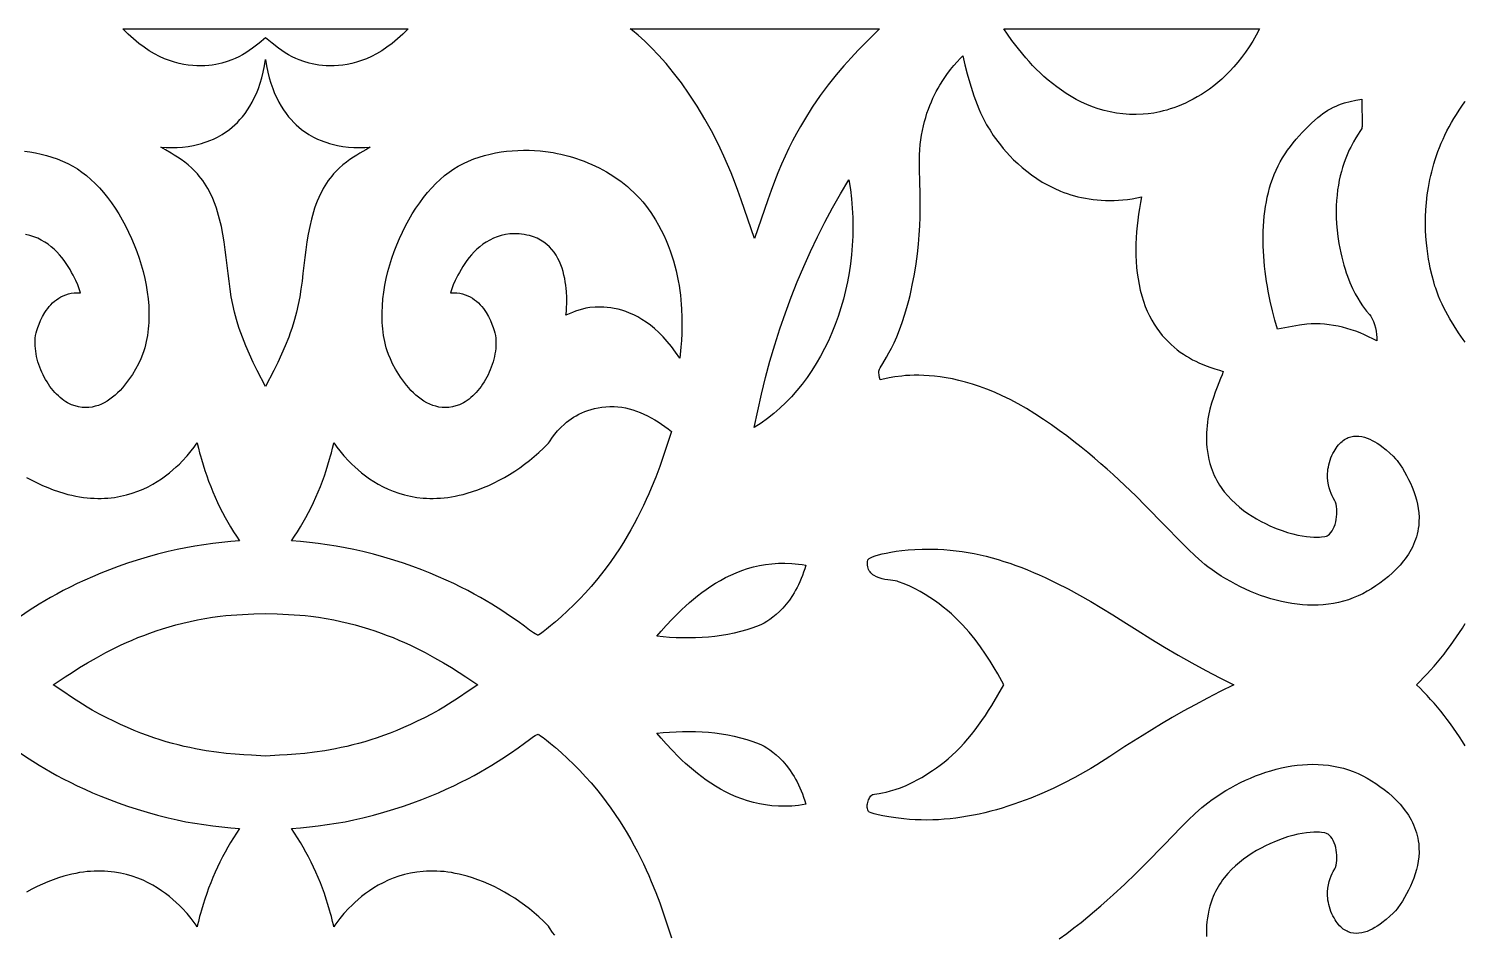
# Model space of a CAD drawing. Extents: x -375 to 375, y -1025 to 1025.
# Drawn here: x -76.7 to 0, y -913.3 to -865 of the extents above; entities that cross this region are included whole.
import ezdxf

# ---------------------------------------------------------------- set-up
doc = ezdxf.new("R2010")
doc.units = 0
doc.layers.add('LAYER_1', color=18, linetype='CONTINUOUS')

msp = doc.modelspace()

# ---------------------------------------------------------------- linework, layer by layer
at = {"layer": 'LAYER_1'}
for points in [[(-67.726, -866.982), (-67.952, -866.969), (-68.186, -866.944), (-68.427, -866.906), (-68.674, -866.853), (-68.927, -866.785), (-69.186, -866.701), (-69.449, -866.598), (-69.718, -866.477), (-69.99, -866.336), (-70.266, -866.173), (-70.546, -865.988), (-70.828, -865.78), (-71.112, -865.547), (-71.398, -865.288), (-71.685, -865.002), (-64.063, -865.002), (-56.44, -865.002), (-56.728, -865.288), (-57.014, -865.547), (-57.298, -865.78), (-57.58, -865.988), (-57.859, -866.173), (-58.135, -866.336), (-58.408, -866.477), (-58.676, -866.598), (-58.94, -866.701), (-59.199, -866.785), (-59.452, -866.853), (-59.699, -866.906), (-59.94, -866.944), (-60.173, -866.969), (-60.399, -866.982), (-60.618, -866.984), (-60.828, -866.977), (-61.028, -866.961), (-61.22, -866.938), (-61.402, -866.908), (-61.573, -866.874), (-61.734, -866.835), (-62.021, -866.751), (-62.259, -866.666), (-62.445, -866.588), (-62.642, -866.493), (-62.828, -866.393), (-63.01, -866.283), (-63.189, -866.164), (-63.366, -866.038), (-63.715, -865.769), (-64.063, -865.488), (-64.41, -865.769), (-64.759, -866.038), (-64.936, -866.164), (-65.115, -866.283), (-65.298, -866.393), (-65.484, -866.493), (-65.681, -866.588), (-65.866, -866.666), (-66.104, -866.751), (-66.392, -866.835), (-66.552, -866.874), (-66.724, -866.908), (-66.905, -866.938), (-67.097, -866.961), (-67.298, -866.977), (-67.508, -866.984)], [(-38.665, -874.132), (-38.84, -873.637), (-39.02, -873.157), (-39.205, -872.691), (-39.395, -872.239), (-39.588, -871.802), (-39.786, -871.378), (-40.189, -870.574), (-40.602, -869.823), (-41.02, -869.126), (-41.441, -868.482), (-41.86, -867.889), (-42.275, -867.346), (-42.682, -866.853), (-43.078, -866.408), (-43.458, -866.01), (-43.82, -865.658), (-44.16, -865.351), (-44.474, -865.088), (-44.589, -865), (-31.286, -865), (-31.733, -865.448), (-32.421, -866.143), (-32.799, -866.543), (-33.194, -866.982), (-33.603, -867.462), (-34.022, -867.987), (-34.446, -868.559), (-34.872, -869.182), (-35.296, -869.857), (-35.506, -870.216), (-35.714, -870.589), (-35.92, -870.977), (-36.122, -871.38), (-36.321, -871.798), (-36.517, -872.232), (-36.708, -872.682), (-36.894, -873.148), (-37.074, -873.632), (-37.249, -874.132), (-37.957, -876.194)], [(-17.939, -869.57), (-18.29, -869.544), (-18.633, -869.5), (-18.967, -869.439), (-19.292, -869.361), (-19.608, -869.269), (-19.915, -869.162), (-20.214, -869.043), (-20.503, -868.911), (-20.784, -868.768), (-21.056, -868.616), (-21.319, -868.454), (-21.573, -868.284), (-21.819, -868.107), (-22.055, -867.924), (-22.283, -867.736), (-22.502, -867.544), (-22.713, -867.349), (-22.914, -867.152), (-23.107, -866.954), (-23.291, -866.756), (-23.467, -866.559), (-23.633, -866.364), (-23.941, -865.985), (-24.213, -865.625), (-24.451, -865.294), (-24.654, -865), (-10.994, -865), (-11.174, -865.339), (-11.36, -865.661), (-11.552, -865.967), (-11.749, -866.257), (-11.95, -866.531), (-12.156, -866.79), (-12.364, -867.035), (-12.576, -867.265), (-12.791, -867.481), (-13.007, -867.684), (-13.225, -867.874), (-13.443, -868.051), (-13.662, -868.216), (-13.881, -868.369), (-14.099, -868.51), (-14.316, -868.641), (-14.532, -868.761), (-14.745, -868.87), (-14.956, -868.97), (-15.163, -869.061), (-15.366, -869.142), (-15.565, -869.215), (-15.76, -869.28), (-15.949, -869.337), (-16.132, -869.386), (-16.309, -869.429), (-16.642, -869.496), (-16.943, -869.539), (-17.209, -869.564), (-17.578, -869.577)], [(-64.501, -883.235), (-64.715, -882.799), (-64.921, -882.358), (-65.116, -881.911), (-65.299, -881.456), (-65.385, -881.225), (-65.467, -880.992), (-65.544, -880.757), (-65.617, -880.519), (-65.672, -880.321), (-65.722, -880.122), (-65.812, -879.717), (-65.888, -879.306), (-65.953, -878.891), (-66.011, -878.472), (-66.063, -878.051), (-66.163, -877.207), (-66.216, -876.788), (-66.274, -876.371), (-66.342, -875.959), (-66.42, -875.553), (-66.513, -875.153), (-66.565, -874.957), (-66.622, -874.762), (-66.683, -874.57), (-66.75, -874.381), (-66.823, -874.194), (-66.901, -874.01), (-66.98, -873.84), (-67.062, -873.678), (-67.147, -873.524), (-67.234, -873.377), (-67.324, -873.237), (-67.415, -873.104), (-67.508, -872.978), (-67.602, -872.859), (-67.698, -872.746), (-67.794, -872.639), (-67.989, -872.442), (-68.185, -872.267), (-68.379, -872.11), (-68.57, -871.971), (-68.756, -871.848), (-68.935, -871.738), (-69.106, -871.639), (-69.411, -871.468), (-69.656, -871.319), (-69.365, -871.334), (-69.073, -871.341), (-68.78, -871.336), (-68.488, -871.318), (-68.197, -871.285), (-67.908, -871.234), (-67.623, -871.163), (-67.481, -871.12), (-67.342, -871.07), (-67.178, -871.019), (-67.028, -870.965), (-66.839, -870.887), (-66.62, -870.781), (-66.377, -870.643), (-66.248, -870.56), (-66.115, -870.469), (-65.98, -870.367), (-65.843, -870.255), (-65.705, -870.131), (-65.567, -869.997), (-65.429, -869.85), (-65.293, -869.691), (-65.158, -869.519), (-65.027, -869.334), (-64.9, -869.134), (-64.777, -868.921), (-64.66, -868.692), (-64.549, -868.448), (-64.446, -868.188), (-64.35, -867.912), (-64.263, -867.619), (-64.186, -867.308), (-64.119, -866.98), (-64.064, -866.633), (-64.063, -866.634), (-64.062, -866.633), (-64.006, -866.98), (-63.94, -867.308), (-63.862, -867.619), (-63.776, -867.912), (-63.68, -868.188), (-63.576, -868.448), (-63.465, -868.692), (-63.348, -868.921), (-63.226, -869.134), (-63.098, -869.334), (-62.967, -869.519), (-62.833, -869.691), (-62.696, -869.85), (-62.559, -869.997), (-62.42, -870.131), (-62.282, -870.255), (-62.145, -870.367), (-62.01, -870.469), (-61.878, -870.56), (-61.749, -870.643), (-61.506, -870.781), (-61.286, -870.887), (-61.098, -870.965), (-60.947, -871.019), (-60.784, -871.07), (-60.644, -871.12), (-60.503, -871.163), (-60.218, -871.234), (-59.929, -871.285), (-59.638, -871.318), (-59.345, -871.336), (-59.053, -871.341), (-58.76, -871.334), (-58.469, -871.319), (-58.715, -871.468), (-59.02, -871.639), (-59.19, -871.738), (-59.369, -871.848), (-59.555, -871.971), (-59.746, -872.11), (-59.941, -872.267), (-60.136, -872.442), (-60.331, -872.639), (-60.428, -872.746), (-60.523, -872.859), (-60.617, -872.978), (-60.71, -873.104), (-60.802, -873.237), (-60.891, -873.377), (-60.978, -873.524), (-61.063, -873.678), (-61.145, -873.84), (-61.225, -874.01), (-61.303, -874.194), (-61.375, -874.381), (-61.442, -874.57), (-61.504, -874.762), (-61.561, -874.957), (-61.613, -875.153), (-61.705, -875.553), (-61.784, -875.959), (-61.851, -876.371), (-61.91, -876.788), (-61.963, -877.207), (-62.063, -878.051), (-62.115, -878.472), (-62.172, -878.891), (-62.238, -879.306), (-62.314, -879.717), (-62.403, -880.122), (-62.454, -880.321), (-62.509, -880.519), (-62.581, -880.757), (-62.659, -880.992), (-62.74, -881.225), (-62.826, -881.456), (-63.009, -881.911), (-63.205, -882.358), (-63.411, -882.799), (-63.624, -883.235), (-64.063, -884.094)], [(-8.427, -895.748), (-8.707, -895.73), (-8.987, -895.703), (-9.268, -895.665), (-9.548, -895.616), (-9.828, -895.558), (-10.108, -895.49), (-10.386, -895.414), (-10.663, -895.328), (-10.938, -895.233), (-11.211, -895.13), (-11.482, -895.019), (-11.749, -894.901), (-12.014, -894.774), (-12.276, -894.641), (-12.533, -894.501), (-12.787, -894.354), (-13.036, -894.2), (-13.28, -894.041), (-13.519, -893.876), (-13.753, -893.705), (-13.915, -893.58), (-14.081, -893.442), (-14.252, -893.292), (-14.429, -893.131), (-14.8, -892.775), (-15.195, -892.379), (-16.067, -891.481), (-17.059, -890.466), (-17.605, -889.924), (-18.186, -889.365), (-18.804, -888.791), (-19.128, -888.5), (-19.462, -888.207), (-19.806, -887.913), (-20.161, -887.617), (-20.526, -887.321), (-20.903, -887.025), (-21.29, -886.728), (-21.689, -886.433), (-22.1, -886.139), (-22.522, -885.846), (-22.983, -885.543), (-23.435, -885.266), (-23.878, -885.013), (-24.31, -884.784), (-24.733, -884.579), (-25.146, -884.394), (-25.548, -884.231), (-25.939, -884.087), (-26.319, -883.961), (-26.687, -883.853), (-27.043, -883.761), (-27.388, -883.685), (-27.72, -883.623), (-28.039, -883.574), (-28.345, -883.537), (-28.638, -883.511), (-28.917, -883.495), (-29.182, -883.488), (-29.432, -883.489), (-29.668, -883.497), (-29.89, -883.51), (-30.096, -883.529), (-30.461, -883.575), (-30.761, -883.627), (-30.995, -883.676), (-31.251, -883.734), (-31.284, -883.607), (-31.307, -883.475), (-31.317, -883.341), (-31.315, -883.274), (-31.309, -883.208), (-31.292, -883.164), (-31.252, -883.093), (-31.11, -882.866), (-30.902, -882.52), (-30.78, -882.299), (-30.647, -882.044), (-30.508, -881.755), (-30.364, -881.431), (-30.218, -881.069), (-30.071, -880.67), (-29.927, -880.232), (-29.787, -879.754), (-29.72, -879.5), (-29.654, -879.235), (-29.591, -878.96), (-29.531, -878.674), (-29.423, -878.097), (-29.334, -877.54), (-29.262, -877.002), (-29.207, -876.485), (-29.166, -875.989), (-29.137, -875.514), (-29.119, -875.06), (-29.11, -874.628), (-29.108, -874.218), (-29.112, -873.831), (-29.13, -873.127), (-29.149, -872.519), (-29.155, -872.009), (-29.148, -871.726), (-29.132, -871.452), (-29.108, -871.184), (-29.076, -870.923), (-29.037, -870.67), (-28.991, -870.424), (-28.939, -870.185), (-28.881, -869.953), (-28.817, -869.728), (-28.748, -869.51), (-28.674, -869.299), (-28.596, -869.095), (-28.514, -868.898), (-28.429, -868.708), (-28.341, -868.524), (-28.251, -868.348), (-28.159, -868.179), (-28.065, -868.016), (-27.874, -867.711), (-27.682, -867.433), (-27.493, -867.181), (-27.311, -866.956), (-27.137, -866.757), (-26.977, -866.584), (-26.834, -866.437), (-26.723, -866.922), (-26.602, -867.404), (-26.469, -867.882), (-26.323, -868.354), (-26.244, -868.586), (-26.16, -868.816), (-26.073, -869.043), (-25.981, -869.266), (-25.884, -869.485), (-25.783, -869.701), (-25.676, -869.912), (-25.563, -870.119), (-25.503, -870.225), (-25.384, -870.42), (-25.208, -870.688), (-24.972, -871.015), (-24.832, -871.195), (-24.677, -871.384), (-24.507, -871.581), (-24.321, -871.782), (-24.121, -871.987), (-23.905, -872.193), (-23.673, -872.398), (-23.426, -872.602), (-23.164, -872.8), (-22.886, -872.993), (-22.592, -873.177), (-22.282, -873.352), (-21.956, -873.514), (-21.614, -873.663), (-21.437, -873.731), (-21.256, -873.796), (-21.071, -873.856), (-20.881, -873.911), (-20.688, -873.962), (-20.491, -874.007), (-20.289, -874.048), (-20.084, -874.082), (-19.874, -874.111), (-19.66, -874.134), (-19.442, -874.15), (-19.22, -874.16), (-18.994, -874.163), (-18.764, -874.159), (-18.529, -874.148), (-18.29, -874.13), (-18.047, -874.103), (-17.8, -874.069), (-17.548, -874.027), (-17.293, -873.976), (-17.351, -874.279), (-17.404, -874.586), (-17.452, -874.896), (-17.493, -875.208), (-17.528, -875.522), (-17.556, -875.837), (-17.577, -876.154), (-17.59, -876.471), (-17.595, -876.787), (-17.591, -877.103), (-17.577, -877.417), (-17.555, -877.73), (-17.522, -878.04), (-17.48, -878.348), (-17.426, -878.652), (-17.361, -878.952), (-17.282, -879.253), (-17.194, -879.54), (-17.095, -879.813), (-16.987, -880.072), (-16.871, -880.318), (-16.748, -880.55), (-16.617, -880.771), (-16.48, -880.979), (-16.337, -881.175), (-16.189, -881.359), (-16.036, -881.533), (-15.879, -881.696), (-15.72, -881.848), (-15.557, -881.991), (-15.393, -882.124), (-15.227, -882.248), (-15.061, -882.362), (-14.895, -882.469), (-14.729, -882.567), (-14.565, -882.658), (-14.403, -882.741), (-14.243, -882.818), (-13.934, -882.951), (-13.643, -883.061), (-13.375, -883.151), (-13.136, -883.224), (-12.93, -883.282), (-12.992, -883.459), (-13.07, -883.66), (-13.257, -884.128), (-13.357, -884.393), (-13.458, -884.678), (-13.554, -884.982), (-13.641, -885.304), (-13.717, -885.643), (-13.749, -885.818), (-13.777, -885.997), (-13.799, -886.18), (-13.816, -886.367), (-13.827, -886.557), (-13.832, -886.751), (-13.829, -886.947), (-13.819, -887.147), (-13.802, -887.35), (-13.775, -887.556), (-13.74, -887.764), (-13.695, -887.975), (-13.641, -888.189), (-13.576, -888.405), (-13.526, -888.55), (-13.471, -888.691), (-13.411, -888.829), (-13.347, -888.964), (-13.278, -889.095), (-13.205, -889.224), (-13.128, -889.349), (-13.048, -889.471), (-12.963, -889.589), (-12.875, -889.705), (-12.69, -889.927), (-12.493, -890.137), (-12.286, -890.335), (-12.07, -890.521), (-11.847, -890.696), (-11.618, -890.86), (-11.385, -891.012), (-11.149, -891.154), (-10.912, -891.285), (-10.675, -891.406), (-10.439, -891.517), (-10.107, -891.66), (-9.792, -891.779), (-9.495, -891.877), (-9.215, -891.956), (-8.954, -892.017), (-8.712, -892.063), (-8.49, -892.095), (-8.287, -892.116), (-8.104, -892.126), (-7.942, -892.128), (-7.801, -892.123), (-7.681, -892.114), (-7.508, -892.09), (-7.425, -892.069), (-7.381, -892.049), (-7.338, -892.025), (-7.258, -891.963), (-7.185, -891.884), (-7.119, -891.791), (-7.06, -891.686), (-7.009, -891.571), (-6.965, -891.446), (-6.929, -891.315), (-6.901, -891.179), (-6.88, -891.041), (-6.868, -890.901), (-6.864, -890.762), (-6.869, -890.626), (-6.882, -890.495), (-6.904, -890.371), (-6.935, -890.255), (-6.975, -890.182), (-7.062, -890.027), (-7.114, -889.921), (-7.169, -889.796), (-7.222, -889.655), (-7.271, -889.498), (-7.313, -889.326), (-7.344, -889.14), (-7.361, -888.94), (-7.363, -888.835), (-7.36, -888.728), (-7.353, -888.618), (-7.34, -888.505), (-7.321, -888.389), (-7.296, -888.271), (-7.265, -888.15), (-7.226, -888.027), (-7.18, -887.902), (-7.126, -887.775), (-7.073, -887.663), (-7.018, -887.558), (-6.961, -887.461), (-6.903, -887.37), (-6.843, -887.286), (-6.782, -887.209), (-6.72, -887.139), (-6.657, -887.075), (-6.592, -887.017), (-6.526, -886.964), (-6.46, -886.918), (-6.392, -886.877), (-6.324, -886.842), (-6.255, -886.812), (-6.115, -886.766), (-5.973, -886.74), (-5.829, -886.731), (-5.685, -886.738), (-5.541, -886.759), (-5.397, -886.794), (-5.254, -886.841), (-5.113, -886.898), (-4.975, -886.964), (-4.839, -887.037), (-4.708, -887.117), (-4.58, -887.201), (-4.458, -887.289), (-4.23, -887.469), (-4.03, -887.645), (-3.862, -887.807), (-3.731, -887.942), (-3.644, -888.04), (-3.603, -888.089), (-3.483, -888.265), (-3.365, -888.45), (-3.25, -888.641), (-3.14, -888.839), (-3.034, -889.044), (-2.935, -889.254), (-2.843, -889.468), (-2.76, -889.687), (-2.685, -889.909), (-2.62, -890.134), (-2.567, -890.362), (-2.525, -890.591), (-2.496, -890.821), (-2.481, -891.052), (-2.482, -891.283), (-2.498, -891.513), (-2.517, -891.665), (-2.544, -891.814), (-2.577, -891.961), (-2.617, -892.104), (-2.662, -892.245), (-2.714, -892.384), (-2.771, -892.52), (-2.833, -892.653), (-2.901, -892.783), (-2.973, -892.911), (-3.05, -893.035), (-3.131, -893.157), (-3.216, -893.277), (-3.305, -893.393), (-3.492, -893.618), (-3.692, -893.832), (-3.901, -894.034), (-4.117, -894.226), (-4.339, -894.405), (-4.565, -894.574), (-4.792, -894.731), (-5.017, -894.876), (-5.24, -895.01), (-5.486, -895.144), (-5.737, -895.265), (-5.993, -895.371), (-6.252, -895.463), (-6.515, -895.542), (-6.781, -895.609), (-7.05, -895.662), (-7.321, -895.703), (-7.595, -895.731), (-7.871, -895.748), (-8.149, -895.754)], [(-4.947, -881.539), (-5.172, -881.43), (-5.399, -881.327), (-5.628, -881.232), (-5.86, -881.143), (-6.094, -881.062), (-6.329, -880.99), (-6.566, -880.926), (-6.804, -880.871), (-7.043, -880.825), (-7.282, -880.79), (-7.522, -880.764), (-7.761, -880.749), (-8.001, -880.745), (-8.24, -880.752), (-8.478, -880.771), (-8.866, -880.823), (-9.253, -880.889), (-9.64, -880.961), (-10.027, -881.031), (-10.171, -880.544), (-10.303, -880.043), (-10.423, -879.53), (-10.529, -879.008), (-10.577, -878.744), (-10.62, -878.479), (-10.659, -878.212), (-10.694, -877.944), (-10.725, -877.675), (-10.75, -877.406), (-10.771, -877.137), (-10.787, -876.867), (-10.797, -876.598), (-10.802, -876.33), (-10.802, -876.062), (-10.796, -875.796), (-10.784, -875.531), (-10.766, -875.267), (-10.742, -875.006), (-10.711, -874.747), (-10.674, -874.49), (-10.63, -874.236), (-10.579, -873.985), (-10.521, -873.737), (-10.456, -873.493), (-10.383, -873.253), (-10.303, -873.017), (-10.214, -872.785), (-10.115, -872.551), (-10.006, -872.323), (-9.889, -872.102), (-9.764, -871.886), (-9.632, -871.677), (-9.494, -871.474), (-9.349, -871.276), (-9.2, -871.084), (-9.045, -870.897), (-8.886, -870.716), (-8.723, -870.54), (-8.558, -870.369), (-8.219, -870.041), (-7.875, -869.731), (-7.746, -869.624), (-7.614, -869.524), (-7.478, -869.432), (-7.34, -869.346), (-7.198, -869.266), (-7.054, -869.193), (-6.908, -869.126), (-6.76, -869.064), (-6.611, -869.009), (-6.46, -868.959), (-6.155, -868.874), (-5.848, -868.809), (-5.542, -868.761), (-5.538, -869.034), (-5.531, -869.285), (-5.512, -869.723), (-5.507, -869.909), (-5.508, -870.07), (-5.519, -870.208), (-5.529, -870.268), (-5.542, -870.321), (-5.572, -870.379), (-5.638, -870.48), (-5.733, -870.625), (-5.85, -870.812), (-5.984, -871.042), (-6.128, -871.316), (-6.202, -871.469), (-6.276, -871.633), (-6.35, -871.808), (-6.422, -871.994), (-6.492, -872.19), (-6.559, -872.398), (-6.623, -872.616), (-6.682, -872.845), (-6.735, -873.086), (-6.783, -873.337), (-6.824, -873.599), (-6.857, -873.872), (-6.882, -874.156), (-6.897, -874.451), (-6.903, -874.758), (-6.898, -875.075), (-6.882, -875.403), (-6.853, -875.742), (-6.811, -876.093), (-6.755, -876.454), (-6.709, -876.707), (-6.659, -876.949), (-6.606, -877.182), (-6.55, -877.405), (-6.491, -877.619), (-6.429, -877.823), (-6.365, -878.018), (-6.3, -878.203), (-6.165, -878.548), (-6.027, -878.858), (-5.889, -879.135), (-5.752, -879.379), (-5.62, -879.593), (-5.496, -879.777), (-5.382, -879.933), (-5.28, -880.061), (-5.124, -880.243), (-5.05, -880.33), (-4.973, -880.474), (-4.908, -880.628), (-4.853, -880.789), (-4.809, -880.957), (-4.774, -881.13), (-4.749, -881.305), (-4.733, -881.48), (-4.726, -881.655)], [(-54.629, -885.206), (-54.803, -885.183), (-54.972, -885.145), (-55.137, -885.094), (-55.298, -885.029), (-55.455, -884.952), (-55.607, -884.864), (-55.755, -884.766), (-55.898, -884.659), (-56.036, -884.544), (-56.169, -884.422), (-56.297, -884.293), (-56.42, -884.159), (-56.537, -884.021), (-56.65, -883.879), (-56.756, -883.736), (-56.858, -883.591), (-56.953, -883.445), (-57.126, -883.157), (-57.275, -882.878), (-57.399, -882.618), (-57.497, -882.383), (-57.568, -882.182), (-57.616, -882.022), (-57.659, -881.859), (-57.697, -881.694), (-57.73, -881.528), (-57.759, -881.359), (-57.784, -881.189), (-57.804, -881.017), (-57.819, -880.844), (-57.831, -880.669), (-57.838, -880.493), (-57.839, -880.137), (-57.825, -879.778), (-57.795, -879.415), (-57.75, -879.051), (-57.691, -878.687), (-57.617, -878.322), (-57.53, -877.958), (-57.43, -877.596), (-57.317, -877.237), (-57.193, -876.881), (-57.057, -876.531), (-56.911, -876.186), (-56.754, -875.847), (-56.587, -875.517), (-56.411, -875.194), (-56.227, -874.881), (-56.034, -874.579), (-55.833, -874.288), (-55.626, -874.009), (-55.412, -873.743), (-55.191, -873.492), (-54.966, -873.255), (-54.735, -873.035), (-54.5, -872.831), (-54.261, -872.645), (-54.018, -872.478), (-53.773, -872.331), (-53.501, -872.189), (-53.224, -872.061), (-52.942, -871.947), (-52.657, -871.847), (-52.368, -871.759), (-52.077, -871.685), (-51.783, -871.623), (-51.487, -871.572), (-51.19, -871.534), (-50.891, -871.506), (-50.592, -871.489), (-50.294, -871.483), (-49.995, -871.486), (-49.698, -871.499), (-49.402, -871.521), (-49.108, -871.552), (-48.7, -871.611), (-48.494, -871.649), (-48.288, -871.692), (-48.081, -871.741), (-47.874, -871.795), (-47.668, -871.855), (-47.462, -871.92), (-47.256, -871.991), (-47.051, -872.067), (-46.847, -872.149), (-46.645, -872.236), (-46.444, -872.329), (-46.245, -872.428), (-46.048, -872.533), (-45.853, -872.643), (-45.661, -872.759), (-45.471, -872.88), (-45.285, -873.008), (-45.101, -873.141), (-44.921, -873.28), (-44.745, -873.425), (-44.573, -873.575), (-44.405, -873.732), (-44.241, -873.894), (-44.082, -874.063), (-43.927, -874.237), (-43.778, -874.417), (-43.634, -874.603), (-43.496, -874.796), (-43.364, -874.994), (-43.237, -875.198), (-43.081, -875.472), (-42.936, -875.746), (-42.802, -876.02), (-42.679, -876.295), (-42.566, -876.569), (-42.463, -876.842), (-42.369, -877.115), (-42.284, -877.386), (-42.208, -877.655), (-42.141, -877.922), (-42.081, -878.187), (-42.028, -878.449), (-41.983, -878.708), (-41.945, -878.964), (-41.912, -879.216), (-41.886, -879.463), (-41.865, -879.706), (-41.85, -879.944), (-41.832, -880.405), (-41.83, -880.842), (-41.841, -881.252), (-41.861, -881.633), (-41.888, -881.982), (-41.948, -882.574), (-42.166, -882.25), (-42.388, -881.953), (-42.611, -881.68), (-42.837, -881.431), (-43.063, -881.205), (-43.289, -881), (-43.515, -880.816), (-43.741, -880.651), (-43.965, -880.506), (-44.187, -880.378), (-44.406, -880.266), (-44.622, -880.17), (-44.834, -880.089), (-45.042, -880.022), (-45.244, -879.967), (-45.441, -879.924), (-45.632, -879.892), (-45.816, -879.869), (-45.993, -879.855), (-46.161, -879.849), (-46.321, -879.849), (-46.472, -879.855), (-46.743, -879.88), (-46.97, -879.916), (-47.148, -879.955), (-47.338, -880.008), (-47.511, -880.069), (-47.682, -880.139), (-48.023, -880.286), (-48.003, -880.081), (-47.99, -879.884), (-47.982, -879.637), (-47.983, -879.347), (-47.999, -879.026), (-48.013, -878.856), (-48.033, -878.681), (-48.059, -878.502), (-48.092, -878.322), (-48.131, -878.14), (-48.178, -877.958), (-48.234, -877.777), (-48.298, -877.598), (-48.372, -877.422), (-48.456, -877.251), (-48.55, -877.086), (-48.656, -876.927), (-48.773, -876.776), (-48.903, -876.634), (-49.046, -876.503), (-49.203, -876.383), (-49.374, -876.275), (-49.56, -876.181), (-49.761, -876.101), (-49.978, -876.038), (-50.118, -876.006), (-50.255, -875.981), (-50.389, -875.962), (-50.521, -875.949), (-50.65, -875.941), (-50.776, -875.938), (-51.021, -875.949), (-51.256, -875.98), (-51.48, -876.029), (-51.694, -876.095), (-51.898, -876.176), (-52.093, -876.272), (-52.277, -876.38), (-52.453, -876.499), (-52.618, -876.628), (-52.775, -876.766), (-52.922, -876.91), (-53.061, -877.06), (-53.191, -877.214), (-53.312, -877.371), (-53.424, -877.529), (-53.529, -877.687), (-53.625, -877.844), (-53.713, -877.997), (-53.793, -878.146), (-53.93, -878.426), (-54.037, -878.671), (-54.116, -878.87), (-54.192, -879.085), (-54.019, -879.082), (-53.853, -879.092), (-53.696, -879.114), (-53.546, -879.147), (-53.403, -879.191), (-53.268, -879.245), (-53.141, -879.308), (-53.02, -879.379), (-52.906, -879.457), (-52.799, -879.541), (-52.698, -879.631), (-52.604, -879.726), (-52.516, -879.825), (-52.434, -879.927), (-52.358, -880.032), (-52.287, -880.138), (-52.162, -880.351), (-52.058, -880.56), (-51.973, -880.759), (-51.906, -880.94), (-51.855, -881.098), (-51.82, -881.226), (-51.789, -881.364), (-51.773, -881.501), (-51.763, -881.64), (-51.76, -881.78), (-51.764, -881.922), (-51.775, -882.064), (-51.791, -882.207), (-51.814, -882.35), (-51.842, -882.493), (-51.876, -882.635), (-51.916, -882.777), (-51.96, -882.917), (-52.01, -883.056), (-52.064, -883.194), (-52.122, -883.329), (-52.185, -883.462), (-52.252, -883.592), (-52.323, -883.72), (-52.397, -883.844), (-52.475, -883.965), (-52.556, -884.081), (-52.641, -884.194), (-52.728, -884.302), (-52.817, -884.405), (-52.909, -884.503), (-53.003, -884.595), (-53.099, -884.681), (-53.197, -884.762), (-53.297, -884.836), (-53.397, -884.903), (-53.499, -884.963), (-53.602, -885.016), (-53.706, -885.061), (-53.897, -885.128), (-54.086, -885.175), (-54.271, -885.203), (-54.452, -885.213)], [(-37.786, -885.384), (-37.587, -884.492), (-37.368, -883.608), (-37.131, -882.732), (-36.876, -881.866), (-36.603, -881.009), (-36.311, -880.162), (-36.003, -879.326), (-35.676, -878.5), (-35.332, -877.686), (-34.971, -876.884), (-34.593, -876.094), (-34.198, -875.317), (-33.787, -874.552), (-33.359, -873.802), (-32.914, -873.066), (-32.838, -873.569), (-32.78, -874.072), (-32.738, -874.574), (-32.713, -875.075), (-32.705, -875.575), (-32.714, -876.072), (-32.738, -876.566), (-32.779, -877.057), (-32.835, -877.543), (-32.907, -878.025), (-32.994, -878.502), (-33.096, -878.973), (-33.213, -879.437), (-33.345, -879.895), (-33.491, -880.345), (-33.651, -880.787), (-33.826, -881.22), (-34.014, -881.644), (-34.215, -882.058), (-34.43, -882.462), (-34.658, -882.855), (-34.899, -883.236), (-35.153, -883.605), (-35.419, -883.961), (-35.697, -884.304), (-35.987, -884.633), (-36.289, -884.948), (-36.602, -885.248), (-36.927, -885.532), (-37.263, -885.799), (-37.61, -886.05), (-37.968, -886.284)], [(-49.549, -897.348), (-49.603, -897.325), (-49.671, -897.285), (-49.754, -897.231), (-49.966, -897.081), (-50.239, -896.88), (-50.577, -896.635), (-50.979, -896.353), (-51.448, -896.039), (-51.984, -895.702), (-52.278, -895.525), (-52.589, -895.346), (-52.918, -895.163), (-53.264, -894.978), (-53.628, -894.792), (-54.011, -894.606), (-54.412, -894.42), (-54.831, -894.235), (-55.269, -894.052), (-55.725, -893.871), (-56.2, -893.695), (-56.695, -893.522), (-57.209, -893.355), (-57.742, -893.194), (-58.294, -893.04), (-58.867, -892.893), (-59.34, -892.785), (-59.814, -892.69), (-60.29, -892.606), (-60.767, -892.534), (-61.245, -892.47), (-61.723, -892.414), (-62.202, -892.364), (-62.681, -892.32), (-62.516, -892.079), (-62.355, -891.834), (-62.199, -891.584), (-62.048, -891.329), (-61.902, -891.071), (-61.761, -890.807), (-61.626, -890.54), (-61.495, -890.269), (-61.37, -889.994), (-61.249, -889.714), (-61.135, -889.432), (-61.025, -889.146), (-60.921, -888.856), (-60.823, -888.563), (-60.729, -888.267), (-60.642, -887.968), (-60.589, -887.794), (-60.545, -887.635), (-60.48, -887.371), (-60.44, -887.184), (-60.419, -887.087), (-60.359, -887.167), (-60.249, -887.319), (-60.088, -887.529), (-59.876, -887.784), (-59.612, -888.073), (-59.461, -888.225), (-59.298, -888.381), (-59.121, -888.539), (-58.931, -888.697), (-58.729, -888.854), (-58.513, -889.008), (-58.285, -889.158), (-58.044, -889.302), (-57.79, -889.437), (-57.523, -889.564), (-57.243, -889.68), (-56.95, -889.783), (-56.644, -889.873), (-56.325, -889.946), (-55.993, -890.003), (-55.648, -890.041), (-55.47, -890.052), (-55.289, -890.058), (-55.105, -890.059), (-54.918, -890.053), (-54.728, -890.042), (-54.534, -890.025), (-54.337, -890.002), (-54.137, -889.972), (-53.933, -889.936), (-53.726, -889.892), (-53.516, -889.842), (-53.303, -889.784), (-53.012, -889.695), (-52.722, -889.595), (-52.434, -889.484), (-52.147, -889.363), (-51.864, -889.231), (-51.582, -889.089), (-51.304, -888.937), (-51.029, -888.776), (-50.758, -888.604), (-50.491, -888.423), (-50.228, -888.233), (-49.969, -888.034), (-49.715, -887.827), (-49.467, -887.61), (-49.224, -887.385), (-48.987, -887.152), (-48.957, -887.112), (-48.906, -887.034), (-48.736, -886.788), (-48.615, -886.63), (-48.469, -886.458), (-48.297, -886.277), (-48.099, -886.091), (-47.99, -885.999), (-47.873, -885.908), (-47.75, -885.819), (-47.619, -885.733), (-47.481, -885.649), (-47.336, -885.57), (-47.183, -885.496), (-47.022, -885.428), (-46.854, -885.365), (-46.678, -885.31), (-46.494, -885.262), (-46.302, -885.222), (-46.102, -885.192), (-45.894, -885.171), (-45.677, -885.161), (-45.452, -885.162), (-45.25, -885.174), (-45.048, -885.198), (-44.847, -885.234), (-44.647, -885.28), (-44.447, -885.337), (-44.25, -885.404), (-44.053, -885.48), (-43.858, -885.564), (-43.665, -885.657), (-43.475, -885.758), (-43.286, -885.865), (-43.101, -885.979), (-42.918, -886.099), (-42.738, -886.224), (-42.561, -886.354), (-42.387, -886.489), (-42.665, -887.34), (-42.832, -887.83), (-43.02, -888.358), (-43.233, -888.918), (-43.473, -889.508), (-43.604, -889.812), (-43.743, -890.123), (-43.89, -890.438), (-44.045, -890.758), (-44.209, -891.081), (-44.382, -891.409), (-44.564, -891.739), (-44.756, -892.072), (-44.959, -892.407), (-45.171, -892.743), (-45.395, -893.08), (-45.629, -893.417), (-45.875, -893.755), (-46.132, -894.091), (-46.401, -894.426), (-46.683, -894.76), (-46.978, -895.091), (-47.285, -895.419), (-47.606, -895.744), (-47.94, -896.065), (-48.279, -896.376), (-48.58, -896.642), (-48.84, -896.864), (-49.06, -897.043), (-49.238, -897.181), (-49.374, -897.277), (-49.465, -897.335), (-49.511, -897.355)], [(-29.064, -907.215), (-29.374, -907.204), (-29.683, -907.183), (-29.992, -907.154), (-30.415, -907.102), (-30.784, -907.046), (-31.1, -906.99), (-31.362, -906.935), (-31.57, -906.883), (-31.724, -906.836), (-31.822, -906.798), (-31.851, -906.782), (-31.866, -906.77), (-31.894, -906.723), (-31.915, -906.67), (-31.929, -906.612), (-31.936, -906.549), (-31.938, -906.484), (-31.934, -906.416), (-31.924, -906.348), (-31.91, -906.279), (-31.891, -906.212), (-31.867, -906.147), (-31.84, -906.085), (-31.81, -906.028), (-31.776, -905.976), (-31.739, -905.93), (-31.7, -905.892), (-31.659, -905.863), (-31.617, -905.85), (-31.542, -905.837), (-31.294, -905.8), (-31.125, -905.77), (-30.926, -905.727), (-30.7, -905.67), (-30.448, -905.594), (-30.17, -905.496), (-29.869, -905.374), (-29.544, -905.225), (-29.199, -905.044), (-29.018, -904.942), (-28.833, -904.83), (-28.642, -904.709), (-28.448, -904.579), (-28.248, -904.439), (-28.045, -904.288), (-27.837, -904.126), (-27.625, -903.953), (-27.403, -903.76), (-27.187, -903.557), (-26.975, -903.344), (-26.769, -903.123), (-26.568, -902.893), (-26.372, -902.656), (-26.181, -902.411), (-25.994, -902.161), (-25.812, -901.904), (-25.633, -901.643), (-25.459, -901.377), (-25.289, -901.107), (-24.959, -900.557), (-24.642, -900), (-24.964, -899.424), (-25.158, -899.093), (-25.375, -898.739), (-25.616, -898.367), (-25.884, -897.983), (-26.028, -897.787), (-26.179, -897.59), (-26.337, -897.393), (-26.502, -897.195), (-26.675, -896.997), (-26.855, -896.801), (-27.044, -896.606), (-27.24, -896.414), (-27.444, -896.224), (-27.656, -896.038), (-27.877, -895.856), (-28.107, -895.679), (-28.345, -895.507), (-28.592, -895.341), (-28.848, -895.182), (-29.114, -895.029), (-29.388, -894.885), (-29.673, -894.748), (-29.967, -894.621), (-30.27, -894.504), (-30.346, -894.483), (-30.445, -894.465), (-30.696, -894.429), (-30.84, -894.407), (-30.991, -894.38), (-31.143, -894.344), (-31.294, -894.3), (-31.438, -894.243), (-31.572, -894.172), (-31.634, -894.131), (-31.691, -894.086), (-31.743, -894.036), (-31.79, -893.982), (-31.832, -893.922), (-31.866, -893.857), (-31.894, -893.787), (-31.915, -893.711), (-31.927, -893.629), (-31.931, -893.54), (-31.925, -893.445), (-31.911, -893.343), (-31.904, -893.328), (-31.89, -893.31), (-31.839, -893.271), (-31.759, -893.226), (-31.649, -893.178), (-31.51, -893.127), (-31.342, -893.075), (-31.146, -893.023), (-30.923, -892.972), (-30.671, -892.924), (-30.392, -892.88), (-30.087, -892.842), (-29.754, -892.81), (-29.396, -892.786), (-29.011, -892.771), (-28.601, -892.767), (-28.166, -892.774), (-27.842, -892.79), (-27.519, -892.814), (-27.196, -892.848), (-26.874, -892.89), (-26.552, -892.942), (-26.231, -893.002), (-25.911, -893.069), (-25.591, -893.145), (-25.273, -893.229), (-24.955, -893.32), (-24.638, -893.417), (-24.321, -893.522), (-24.006, -893.633), (-23.692, -893.751), (-23.379, -893.874), (-23.066, -894.004), (-22.755, -894.139), (-22.445, -894.279), (-21.829, -894.574), (-21.217, -894.886), (-20.611, -895.214), (-20.01, -895.556), (-19.415, -895.909), (-18.826, -896.271), (-18.243, -896.64), (-17.523, -897.098), (-16.8, -897.548), (-16.073, -897.988), (-15.341, -898.417), (-14.606, -898.834), (-13.866, -899.238), (-13.121, -899.627), (-12.372, -900), (-13.093, -900.357), (-13.781, -900.713), (-14.438, -901.065), (-15.063, -901.412), (-15.657, -901.753), (-16.22, -902.085), (-16.753, -902.408), (-17.257, -902.72), (-18.178, -903.305), (-18.988, -903.826), (-19.689, -904.272), (-20, -904.463), (-20.287, -904.63), (-20.857, -904.944), (-21.435, -905.244), (-22.021, -905.529), (-22.613, -905.796), (-23.212, -906.046), (-23.513, -906.163), (-23.816, -906.275), (-24.12, -906.382), (-24.425, -906.483), (-24.73, -906.579), (-25.037, -906.668), (-25.345, -906.752), (-25.653, -906.829), (-25.962, -906.9), (-26.271, -906.965), (-26.581, -907.022), (-26.891, -907.073), (-27.201, -907.116), (-27.512, -907.152), (-27.823, -907.181), (-28.133, -907.201), (-28.444, -907.214), (-28.754, -907.219)], [(-41.798, -897.505), (-42.144, -897.494), (-42.488, -897.475), (-42.832, -897.448), (-43.174, -897.415), (-42.939, -897.146), (-42.667, -896.841), (-42.359, -896.51), (-42.015, -896.16), (-41.829, -895.981), (-41.635, -895.8), (-41.432, -895.619), (-41.221, -895.439), (-41.001, -895.26), (-40.772, -895.085), (-40.534, -894.913), (-40.288, -894.746), (-40.034, -894.585), (-39.77, -894.432), (-39.499, -894.286), (-39.219, -894.15), (-38.931, -894.024), (-38.634, -893.909), (-38.33, -893.807), (-38.017, -893.718), (-37.696, -893.644), (-37.366, -893.585), (-37.029, -893.543), (-36.684, -893.518), (-36.331, -893.513), (-35.969, -893.527), (-35.6, -893.562), (-35.413, -893.588), (-35.223, -893.619), (-35.278, -893.81), (-35.337, -893.993), (-35.399, -894.17), (-35.466, -894.341), (-35.535, -894.505), (-35.608, -894.663), (-35.683, -894.814), (-35.761, -894.96), (-35.841, -895.099), (-35.924, -895.233), (-36.093, -895.482), (-36.267, -895.709), (-36.444, -895.914), (-36.622, -896.097), (-36.798, -896.26), (-36.971, -896.403), (-37.139, -896.527), (-37.298, -896.632), (-37.448, -896.719), (-37.586, -896.789), (-37.71, -896.843), (-38.04, -896.965), (-38.372, -897.073), (-38.707, -897.167), (-39.045, -897.249), (-39.385, -897.319), (-39.727, -897.377), (-40.07, -897.424), (-40.414, -897.46), (-40.76, -897.485), (-41.106, -897.501), (-41.452, -897.507)], [(-64.805, -903.764), (-65.226, -903.739), (-65.681, -903.706), (-66.167, -903.661), (-66.683, -903.6), (-67.23, -903.52), (-67.805, -903.418), (-68.102, -903.357), (-68.407, -903.289), (-68.718, -903.214), (-69.036, -903.131), (-69.36, -903.039), (-69.69, -902.939), (-70.027, -902.829), (-70.369, -902.71), (-70.718, -902.58), (-71.072, -902.44), (-71.432, -902.289), (-71.797, -902.127), (-72.167, -901.953), (-72.543, -901.766), (-72.924, -901.566), (-73.31, -901.353), (-73.576, -901.198), (-73.839, -901.035), (-74.361, -900.694), (-74.879, -900.345), (-75.398, -900), (-74.76, -899.581), (-74.393, -899.343), (-73.992, -899.09), (-73.558, -898.827), (-73.091, -898.558), (-72.589, -898.285), (-72.053, -898.014), (-71.772, -897.88), (-71.482, -897.747), (-71.184, -897.617), (-70.876, -897.489), (-70.56, -897.365), (-70.235, -897.244), (-69.9, -897.127), (-69.557, -897.015), (-69.204, -896.908), (-68.842, -896.806), (-68.471, -896.71), (-68.091, -896.621), (-67.702, -896.539), (-67.303, -896.464), (-66.894, -896.397), (-66.476, -896.338), (-66.185, -896.305), (-65.891, -896.281), (-65.298, -896.247), (-64.691, -896.224), (-64.063, -896.196), (-63.435, -896.224), (-62.827, -896.247), (-62.234, -896.281), (-61.941, -896.305), (-61.649, -896.338), (-61.231, -896.397), (-60.823, -896.464), (-60.424, -896.539), (-60.034, -896.621), (-59.654, -896.71), (-59.283, -896.806), (-58.921, -896.908), (-58.569, -897.015), (-58.225, -897.127), (-57.891, -897.244), (-57.566, -897.365), (-57.249, -897.489), (-56.942, -897.617), (-56.643, -897.747), (-56.353, -897.88), (-56.072, -898.014), (-55.536, -898.285), (-55.035, -898.558), (-54.567, -898.827), (-54.133, -899.09), (-53.733, -899.343), (-53.365, -899.581), (-52.727, -900), (-53.247, -900.345), (-53.765, -900.694), (-54.286, -901.035), (-54.55, -901.198), (-54.816, -901.353), (-55.202, -901.566), (-55.582, -901.766), (-55.958, -901.953), (-56.329, -902.127), (-56.694, -902.289), (-57.054, -902.44), (-57.408, -902.58), (-57.756, -902.71), (-58.099, -902.829), (-58.435, -902.939), (-58.765, -903.039), (-59.09, -903.131), (-59.407, -903.214), (-59.719, -903.289), (-60.023, -903.357), (-60.321, -903.418), (-60.896, -903.52), (-61.442, -903.6), (-61.959, -903.661), (-62.445, -903.706), (-62.899, -903.739), (-63.321, -903.764), (-64.063, -903.804)], [(-36.684, -906.481), (-37.029, -906.457), (-37.366, -906.415), (-37.696, -906.356), (-38.017, -906.282), (-38.33, -906.193), (-38.634, -906.09), (-38.931, -905.976), (-39.219, -905.85), (-39.499, -905.713), (-39.77, -905.568), (-40.034, -905.414), (-40.288, -905.253), (-40.534, -905.087), (-40.772, -904.915), (-41.001, -904.739), (-41.221, -904.561), (-41.432, -904.381), (-41.635, -904.2), (-41.829, -904.019), (-42.015, -903.84), (-42.359, -903.49), (-42.667, -903.158), (-42.939, -902.854), (-43.174, -902.585), (-42.832, -902.551), (-42.488, -902.525), (-42.144, -902.506), (-41.798, -902.495), (-41.452, -902.492), (-41.106, -902.499), (-40.76, -902.514), (-40.414, -902.54), (-40.07, -902.576), (-39.727, -902.622), (-39.385, -902.68), (-39.045, -902.75), (-38.707, -902.832), (-38.372, -902.927), (-38.04, -903.035), (-37.71, -903.157), (-37.586, -903.21), (-37.448, -903.281), (-37.298, -903.368), (-37.139, -903.473), (-36.971, -903.597), (-36.798, -903.739), (-36.622, -903.902), (-36.444, -904.086), (-36.267, -904.29), (-36.093, -904.517), (-35.924, -904.767), (-35.841, -904.9), (-35.761, -905.04), (-35.683, -905.185), (-35.608, -905.337), (-35.535, -905.495), (-35.466, -905.659), (-35.399, -905.829), (-35.337, -906.006), (-35.278, -906.19), (-35.223, -906.38), (-35.413, -906.411), (-35.6, -906.437), (-35.969, -906.472), (-36.331, -906.487)]]:
    msp.add_lwpolyline(points, close=True, dxfattribs=at)
for points in [[(-0.011, -881.722), (-0.121, -881.577), (-0.371, -881.223), (-0.612, -880.858), (-0.841, -880.481), (-0.95, -880.287), (-1.055, -880.091), (-1.156, -879.891), (-1.253, -879.689), (-1.345, -879.483), (-1.432, -879.274), (-1.514, -879.063), (-1.591, -878.847), (-1.629, -878.732), (-1.697, -878.511), (-1.784, -878.192), (-1.879, -877.782), (-1.926, -877.546), (-1.972, -877.29), (-2.014, -877.015), (-2.052, -876.723), (-2.085, -876.415), (-2.11, -876.09), (-2.127, -875.751), (-2.134, -875.398), (-2.13, -875.032), (-2.114, -874.655), (-2.084, -874.267), (-2.04, -873.869), (-1.979, -873.462), (-1.9, -873.047), (-1.854, -872.837), (-1.803, -872.626), (-1.747, -872.413), (-1.686, -872.199), (-1.619, -871.983), (-1.547, -871.766), (-1.469, -871.549), (-1.385, -871.33), (-1.295, -871.111), (-1.199, -870.891), (-1.097, -870.671), (-0.988, -870.45), (-0.873, -870.229), (-0.75, -870.008), (-0.621, -869.787), (-0.485, -869.567), (-0.341, -869.346), (-0.189, -869.126), (-0.03, -868.906), (-0.011, -868.882)], [(-76.936, -871.534), (-76.639, -871.572), (-76.343, -871.623), (-76.049, -871.685), (-75.757, -871.759), (-75.469, -871.847), (-75.183, -871.947), (-74.902, -872.061), (-74.625, -872.189), (-74.353, -872.331), (-74.107, -872.478), (-73.865, -872.645), (-73.626, -872.831), (-73.391, -873.035), (-73.16, -873.255), (-72.934, -873.492), (-72.714, -873.743), (-72.5, -874.009), (-72.292, -874.288), (-72.092, -874.579), (-71.899, -874.881), (-71.714, -875.194), (-71.538, -875.517), (-71.372, -875.847), (-71.215, -876.186), (-71.068, -876.531), (-70.933, -876.881), (-70.808, -877.237), (-70.696, -877.596), (-70.596, -877.958), (-70.509, -878.322), (-70.435, -878.687), (-70.375, -879.051), (-70.33, -879.415), (-70.3, -879.778), (-70.286, -880.137), (-70.288, -880.493), (-70.295, -880.669), (-70.306, -880.844), (-70.322, -881.017), (-70.342, -881.189), (-70.366, -881.359), (-70.395, -881.528), (-70.429, -881.694), (-70.467, -881.859), (-70.51, -882.022), (-70.557, -882.182), (-70.628, -882.383), (-70.726, -882.618), (-70.85, -882.878), (-70.999, -883.157), (-71.173, -883.445), (-71.268, -883.591), (-71.369, -883.736), (-71.476, -883.879), (-71.588, -884.021), (-71.706, -884.159), (-71.829, -884.293), (-71.957, -884.422), (-72.09, -884.544), (-72.228, -884.659), (-72.371, -884.766), (-72.518, -884.864), (-72.671, -884.952), (-72.827, -885.029), (-72.988, -885.094), (-73.153, -885.145), (-73.323, -885.183), (-73.496, -885.206), (-73.674, -885.213), (-73.855, -885.203), (-74.04, -885.175), (-74.228, -885.128), (-74.42, -885.061), (-74.523, -885.016), (-74.626, -884.963), (-74.728, -884.903), (-74.829, -884.836), (-74.928, -884.762), (-75.026, -884.681), (-75.122, -884.595), (-75.216, -884.503), (-75.308, -884.405), (-75.398, -884.302), (-75.485, -884.194), (-75.569, -884.081), (-75.65, -883.965), (-75.728, -883.844), (-75.803, -883.72), (-75.873, -883.592), (-75.94, -883.462), (-76.003, -883.329), (-76.062, -883.194), (-76.116, -883.056), (-76.165, -882.917), (-76.21, -882.777), (-76.249, -882.635), (-76.283, -882.493), (-76.311, -882.35), (-76.334, -882.207), (-76.351, -882.064), (-76.361, -881.922), (-76.365, -881.78), (-76.362, -881.64), (-76.353, -881.501), (-76.336, -881.364), (-76.306, -881.226), (-76.27, -881.098), (-76.22, -880.94), (-76.153, -880.759), (-76.068, -880.56), (-75.963, -880.351), (-75.839, -880.138), (-75.768, -880.032), (-75.692, -879.927), (-75.61, -879.825), (-75.521, -879.726), (-75.427, -879.631), (-75.327, -879.541), (-75.219, -879.457), (-75.106, -879.379), (-74.985, -879.308), (-74.857, -879.245), (-74.722, -879.191), (-74.58, -879.147), (-74.43, -879.114), (-74.272, -879.092), (-74.107, -879.082), (-73.933, -879.085), (-74.009, -878.87), (-74.088, -878.671), (-74.196, -878.426), (-74.333, -878.146), (-74.413, -877.997), (-74.501, -877.844), (-74.597, -877.687), (-74.701, -877.529), (-74.814, -877.371), (-74.935, -877.214), (-75.065, -877.06), (-75.203, -876.91), (-75.351, -876.766), (-75.507, -876.628), (-75.673, -876.499), (-75.848, -876.38), (-76.033, -876.272), (-76.227, -876.176), (-76.431, -876.095), (-76.645, -876.029), (-76.87, -875.98)], [(-76.821, -888.937), (-76.543, -889.089), (-76.262, -889.231), (-75.978, -889.363), (-75.692, -889.484), (-75.404, -889.595), (-75.114, -889.695), (-74.823, -889.784), (-74.609, -889.842), (-74.399, -889.892), (-74.192, -889.936), (-73.989, -889.972), (-73.789, -890.002), (-73.592, -890.025), (-73.398, -890.042), (-73.207, -890.053), (-73.02, -890.059), (-72.836, -890.058), (-72.655, -890.052), (-72.478, -890.041), (-72.133, -890.003), (-71.801, -889.946), (-71.482, -889.873), (-71.176, -889.783), (-70.883, -889.68), (-70.603, -889.564), (-70.336, -889.437), (-70.082, -889.302), (-69.84, -889.158), (-69.612, -889.008), (-69.397, -888.854), (-69.194, -888.697), (-69.005, -888.539), (-68.828, -888.381), (-68.664, -888.225), (-68.513, -888.073), (-68.25, -887.784), (-68.037, -887.529), (-67.876, -887.319), (-67.766, -887.167), (-67.707, -887.087), (-67.686, -887.184), (-67.646, -887.371), (-67.58, -887.635), (-67.536, -887.794), (-67.484, -887.968), (-67.396, -888.267), (-67.303, -888.563), (-67.204, -888.856), (-67.1, -889.146), (-66.991, -889.432), (-66.876, -889.714), (-66.756, -889.994), (-66.63, -890.269), (-66.5, -890.54), (-66.364, -890.807), (-66.223, -891.071), (-66.077, -891.329), (-65.926, -891.584), (-65.77, -891.834), (-65.61, -892.079), (-65.444, -892.32), (-65.923, -892.364), (-66.402, -892.414), (-66.881, -892.47), (-67.359, -892.534), (-67.836, -892.606), (-68.312, -892.69), (-68.786, -892.785), (-69.259, -892.893), (-69.831, -893.04), (-70.384, -893.194), (-70.917, -893.355), (-71.431, -893.522), (-71.925, -893.695), (-72.401, -893.871), (-72.857, -894.052), (-73.295, -894.235), (-73.714, -894.42), (-74.115, -894.606), (-74.497, -894.792), (-74.861, -894.978), (-75.208, -895.163), (-75.537, -895.346), (-75.848, -895.525), (-76.142, -895.702), (-76.678, -896.039), (-77.146, -896.353)], [(-0.011, -903.267), (-0.164, -903.024), (-0.319, -902.784), (-0.478, -902.547), (-0.64, -902.314), (-0.805, -902.085), (-0.974, -901.858), (-1.145, -901.636), (-1.32, -901.417), (-1.497, -901.202), (-1.677, -900.991), (-1.86, -900.785), (-2.046, -900.582), (-2.235, -900.383), (-2.425, -900.189), (-2.619, -900), (-2.425, -899.81), (-2.235, -899.616), (-2.046, -899.418), (-1.86, -899.215), (-1.677, -899.008), (-1.497, -898.797), (-1.32, -898.582), (-1.145, -898.364), (-0.974, -898.141), (-0.805, -897.915), (-0.64, -897.685), (-0.478, -897.452), (-0.319, -897.216), (-0.164, -896.976), (-0.011, -896.733)], [(-48.615, -913.369), (-48.736, -913.212), (-48.906, -912.965), (-48.957, -912.887), (-48.987, -912.847), (-49.224, -912.614), (-49.467, -912.389), (-49.715, -912.173), (-49.969, -911.965), (-50.228, -911.766), (-50.491, -911.576), (-50.758, -911.395), (-51.029, -911.224), (-51.304, -911.062), (-51.582, -910.91), (-51.864, -910.768), (-52.147, -910.637), (-52.434, -910.515), (-52.722, -910.405), (-53.012, -910.305), (-53.303, -910.216), (-53.516, -910.158), (-53.726, -910.107), (-53.933, -910.064), (-54.137, -910.027), (-54.337, -909.998), (-54.534, -909.974), (-54.728, -909.957), (-54.918, -909.946), (-55.105, -909.941), (-55.289, -909.941), (-55.47, -909.948), (-55.648, -909.959), (-55.993, -909.997), (-56.325, -910.053), (-56.644, -910.127), (-56.95, -910.216), (-57.243, -910.32), (-57.523, -910.435), (-57.79, -910.562), (-58.044, -910.698), (-58.285, -910.841), (-58.513, -910.991), (-58.729, -911.145), (-58.931, -911.302), (-59.121, -911.46), (-59.298, -911.618), (-59.461, -911.774), (-59.612, -911.927), (-59.876, -912.215), (-60.088, -912.471), (-60.249, -912.681), (-60.359, -912.832), (-60.419, -912.913), (-60.44, -912.815), (-60.48, -912.629), (-60.545, -912.364), (-60.589, -912.206), (-60.642, -912.032), (-60.729, -911.733), (-60.823, -911.437), (-60.921, -911.144), (-61.025, -910.854), (-61.135, -910.568), (-61.249, -910.285), (-61.37, -910.006), (-61.495, -909.731), (-61.626, -909.459), (-61.761, -909.192), (-61.902, -908.929), (-62.048, -908.67), (-62.199, -908.416), (-62.355, -908.166), (-62.516, -907.92), (-62.681, -907.68), (-62.202, -907.635), (-61.723, -907.586), (-61.245, -907.53), (-60.767, -907.466), (-60.29, -907.393), (-59.814, -907.31), (-59.34, -907.215), (-58.867, -907.106), (-58.294, -906.96), (-57.742, -906.805), (-57.209, -906.644), (-56.695, -906.477), (-56.2, -906.305), (-55.725, -906.128), (-55.269, -905.948), (-54.831, -905.765), (-54.412, -905.58), (-54.011, -905.394), (-53.628, -905.207), (-53.264, -905.021), (-52.918, -904.836), (-52.589, -904.654), (-52.278, -904.474), (-51.984, -904.298), (-51.448, -903.96), (-50.979, -903.647), (-50.577, -903.365), (-50.239, -903.12), (-49.966, -902.919), (-49.754, -902.768), (-49.671, -902.714), (-49.603, -902.675), (-49.549, -902.651), (-49.511, -902.644), (-49.465, -902.664), (-49.374, -902.722), (-49.238, -902.819), (-49.06, -902.956), (-48.84, -903.135), (-48.58, -903.357), (-48.279, -903.623), (-47.94, -903.934), (-47.606, -904.255), (-47.285, -904.58), (-46.978, -904.909), (-46.683, -905.24), (-46.401, -905.573), (-46.132, -905.908), (-45.875, -906.245), (-45.629, -906.582), (-45.395, -906.92), (-45.171, -907.257), (-44.959, -907.593), (-44.756, -907.928), (-44.564, -908.26), (-44.382, -908.591), (-44.209, -908.918), (-44.045, -909.242), (-43.89, -909.562), (-43.743, -909.877), (-43.604, -910.187), (-43.473, -910.491), (-43.233, -911.081), (-43.02, -911.642), (-42.832, -912.17), (-42.665, -912.66), (-42.387, -913.51)], [(-77.146, -903.647), (-76.678, -903.96), (-76.142, -904.298), (-75.848, -904.474), (-75.537, -904.654), (-75.208, -904.836), (-74.861, -905.021), (-74.497, -905.207), (-74.115, -905.394), (-73.714, -905.58), (-73.295, -905.765), (-72.857, -905.948), (-72.401, -906.128), (-71.925, -906.305), (-71.431, -906.477), (-70.917, -906.644), (-70.384, -906.805), (-69.831, -906.96), (-69.259, -907.106), (-68.786, -907.215), (-68.312, -907.31), (-67.836, -907.393), (-67.359, -907.466), (-66.881, -907.53), (-66.402, -907.586), (-65.923, -907.635), (-65.444, -907.68), (-65.61, -907.92), (-65.77, -908.166), (-65.926, -908.416), (-66.077, -908.67), (-66.223, -908.929), (-66.364, -909.192), (-66.5, -909.459), (-66.63, -909.731), (-66.756, -910.006), (-66.876, -910.285), (-66.991, -910.568), (-67.1, -910.854), (-67.204, -911.144), (-67.303, -911.437), (-67.396, -911.733), (-67.484, -912.032), (-67.536, -912.206), (-67.58, -912.364), (-67.646, -912.629), (-67.686, -912.815), (-67.707, -912.913), (-67.766, -912.832), (-67.876, -912.681), (-68.037, -912.471), (-68.25, -912.215), (-68.513, -911.927), (-68.664, -911.774), (-68.828, -911.618), (-69.005, -911.46), (-69.194, -911.302), (-69.397, -911.145), (-69.612, -910.991), (-69.84, -910.841), (-70.082, -910.698), (-70.336, -910.562), (-70.603, -910.435), (-70.883, -910.32), (-71.176, -910.216), (-71.482, -910.127), (-71.801, -910.053), (-72.133, -909.997), (-72.478, -909.959), (-72.655, -909.948), (-72.836, -909.941), (-73.02, -909.941), (-73.207, -909.946), (-73.398, -909.957), (-73.592, -909.974), (-73.789, -909.998), (-73.989, -910.027), (-74.192, -910.064), (-74.399, -910.107), (-74.609, -910.158), (-74.823, -910.216), (-75.114, -910.305), (-75.404, -910.405), (-75.692, -910.515), (-75.978, -910.637), (-76.262, -910.768), (-76.543, -910.91), (-76.821, -911.062)], [(-21.689, -913.567), (-21.29, -913.271), (-20.903, -912.975), (-20.526, -912.679), (-20.161, -912.382), (-19.806, -912.087), (-19.462, -911.792), (-19.128, -911.499), (-18.804, -911.208), (-18.186, -910.635), (-17.605, -910.075), (-17.059, -909.534), (-16.067, -908.519), (-15.195, -907.62), (-14.8, -907.224), (-14.429, -906.869), (-14.252, -906.707), (-14.081, -906.557), (-13.915, -906.42), (-13.753, -906.294), (-13.519, -906.124), (-13.28, -905.959), (-13.036, -905.799), (-12.787, -905.646), (-12.533, -905.499), (-12.276, -905.359), (-12.014, -905.225), (-11.749, -905.099), (-11.482, -904.98), (-11.211, -904.869), (-10.938, -904.766), (-10.663, -904.672), (-10.386, -904.586), (-10.108, -904.509), (-9.828, -904.441), (-9.548, -904.383), (-9.268, -904.335), (-8.987, -904.297), (-8.707, -904.269), (-8.427, -904.252), (-8.149, -904.246), (-7.871, -904.251), (-7.595, -904.268), (-7.321, -904.297), (-7.05, -904.338), (-6.781, -904.391), (-6.515, -904.457), (-6.252, -904.536), (-5.993, -904.629), (-5.737, -904.735), (-5.486, -904.855), (-5.24, -904.989), (-5.017, -905.123), (-4.792, -905.269), (-4.565, -905.426), (-4.339, -905.594), (-4.117, -905.774), (-3.901, -905.965), (-3.692, -906.168), (-3.492, -906.381), (-3.305, -906.606), (-3.216, -906.723), (-3.131, -906.842), (-3.05, -906.964), (-2.973, -907.089), (-2.901, -907.217), (-2.833, -907.347), (-2.771, -907.48), (-2.714, -907.616), (-2.662, -907.754), (-2.617, -907.895), (-2.577, -908.039), (-2.544, -908.185), (-2.517, -908.335), (-2.498, -908.486), (-2.482, -908.716), (-2.481, -908.947), (-2.496, -909.178), (-2.525, -909.408), (-2.567, -909.638), (-2.62, -909.865), (-2.685, -910.09), (-2.76, -910.313), (-2.843, -910.531), (-2.935, -910.746), (-3.034, -910.956), (-3.14, -911.16), (-3.25, -911.358), (-3.365, -911.55), (-3.483, -911.734), (-3.603, -911.911), (-3.644, -911.96), (-3.731, -912.058), (-3.862, -912.193), (-4.03, -912.354), (-4.23, -912.53), (-4.458, -912.71), (-4.58, -912.798), (-4.708, -912.883), (-4.839, -912.962), (-4.975, -913.036), (-5.113, -913.102), (-5.254, -913.159), (-5.397, -913.205), (-5.541, -913.24), (-5.685, -913.262), (-5.829, -913.269), (-5.973, -913.26), (-6.115, -913.233), (-6.255, -913.188), (-6.324, -913.158), (-6.392, -913.122), (-6.46, -913.082), (-6.526, -913.035), (-6.592, -912.983), (-6.657, -912.925), (-6.72, -912.861), (-6.782, -912.79), (-6.843, -912.713), (-6.903, -912.629), (-6.961, -912.539), (-7.018, -912.441), (-7.073, -912.337), (-7.126, -912.225), (-7.18, -912.098), (-7.226, -911.973), (-7.265, -911.85), (-7.296, -911.729), (-7.321, -911.611), (-7.34, -911.495), (-7.353, -911.382), (-7.36, -911.272), (-7.363, -911.164), (-7.361, -911.059), (-7.344, -910.86), (-7.313, -910.673), (-7.271, -910.501), (-7.222, -910.344), (-7.169, -910.203), (-7.114, -910.079), (-7.062, -909.973), (-6.975, -909.818), (-6.935, -909.745), (-6.904, -909.629), (-6.882, -909.504), (-6.869, -909.373), (-6.864, -909.237), (-6.868, -909.098), (-6.88, -908.959), (-6.901, -908.82), (-6.929, -908.684), (-6.965, -908.553), (-7.009, -908.429), (-7.06, -908.313), (-7.119, -908.208), (-7.185, -908.115), (-7.258, -908.037), (-7.338, -907.975), (-7.381, -907.95), (-7.425, -907.931), (-7.508, -907.91), (-7.681, -907.885), (-7.801, -907.876), (-7.942, -907.872), (-8.104, -907.874), (-8.287, -907.884), (-8.49, -907.904), (-8.712, -907.936), (-8.954, -907.982), (-9.215, -908.044), (-9.495, -908.122), (-9.792, -908.221), (-10.107, -908.34), (-10.439, -908.482), (-10.675, -908.593), (-10.912, -908.714), (-11.149, -908.845), (-11.385, -908.987), (-11.618, -909.14), (-11.847, -909.304), (-12.07, -909.478), (-12.286, -909.665), (-12.493, -909.863), (-12.69, -910.073), (-12.875, -910.295), (-12.963, -910.41), (-13.048, -910.529), (-13.128, -910.651), (-13.205, -910.776), (-13.278, -910.904), (-13.347, -911.036), (-13.411, -911.17), (-13.471, -911.308), (-13.526, -911.45), (-13.576, -911.594), (-13.641, -911.81), (-13.695, -912.024), (-13.74, -912.235), (-13.775, -912.444), (-13.802, -912.65), (-13.819, -912.852), (-13.829, -913.052), (-13.832, -913.249), (-13.827, -913.442)]]:
    msp.add_lwpolyline(points, dxfattribs=at)

doc.saveas('drawing.dxf')
